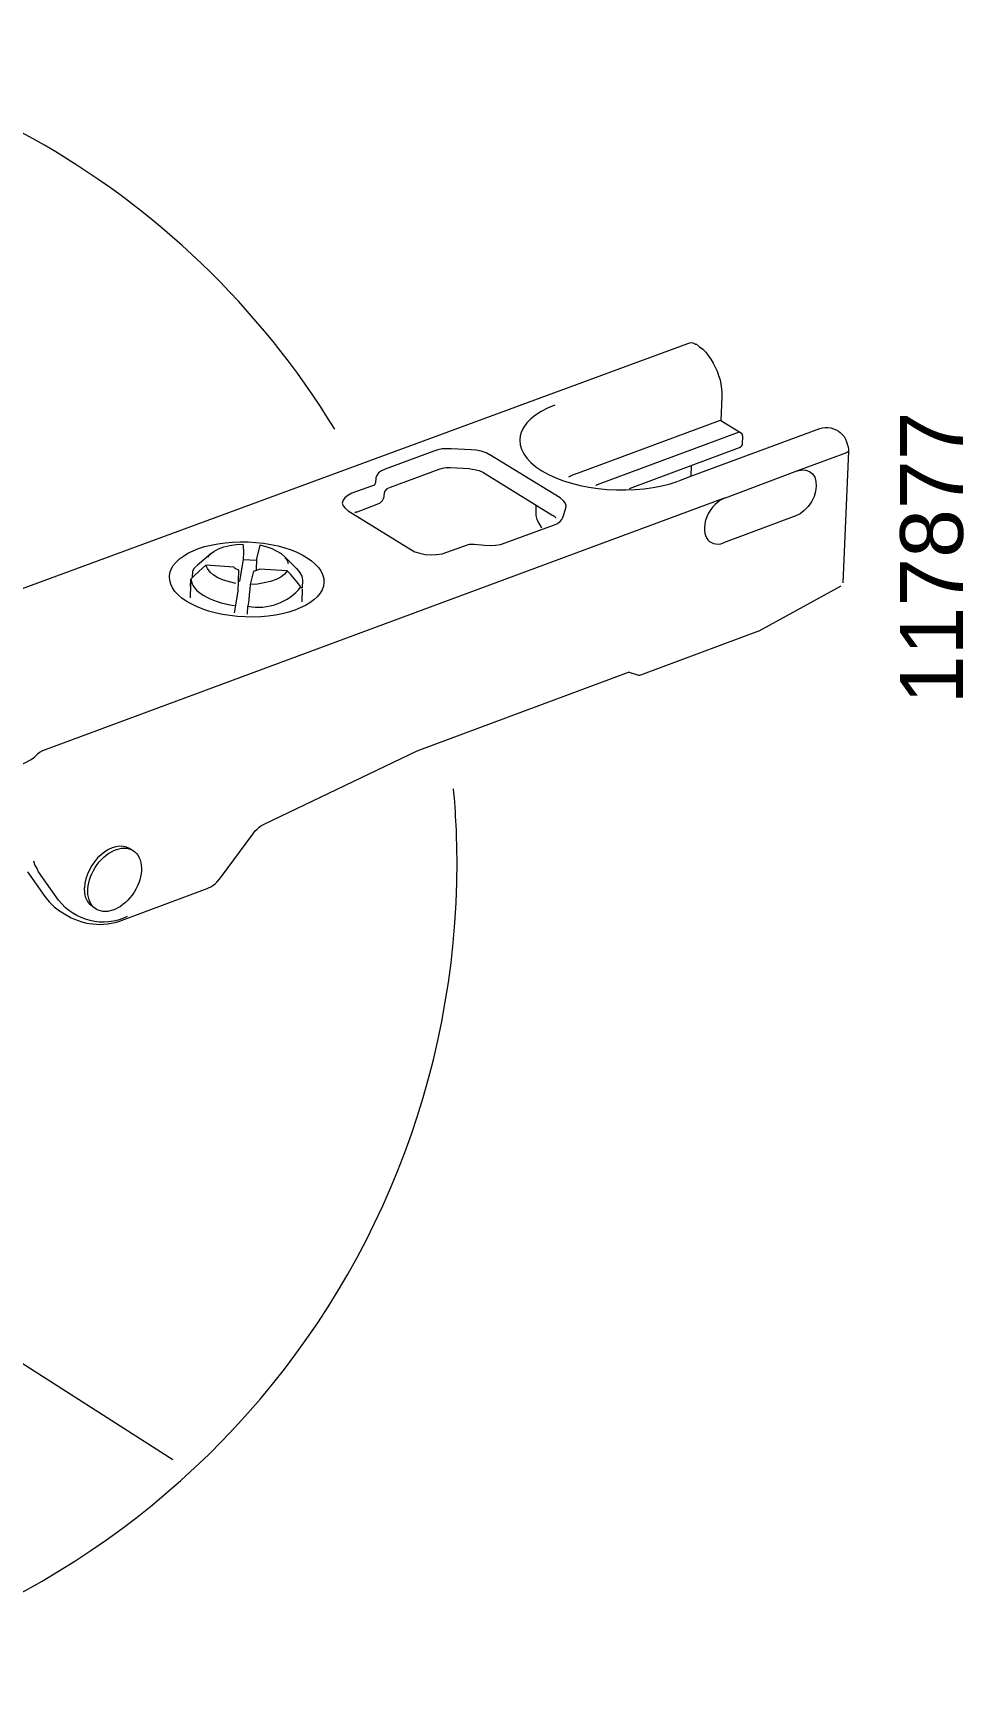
# Model space of a CAD drawing. Header units: metres. Extents: x -11.5 to 7.4, y -3.8 to 5.9.
# Drawn here: x 7.2578 to 7.3556, y 0.2164 to 0.3905 of the extents above; entities that cross this region are included whole.
import ezdxf

# ---------------------------------------------------------------- set-up
doc = ezdxf.new("R2010")
doc.units = ezdxf.units.M
doc.header["$MEASUREMENT"] = 0
doc.layers.add('PDF13_Geometry_Num_Penna__7_Num_Penna__7', color=7, linetype='Continuous', lineweight=18)
doc.layers.add('PDF13_Text_Num_Penna__7_Num_Penna__7', color=7, linetype='Continuous', lineweight=18)
doc.styles.add('GENERATED_STYLE_1', font='')
doc.styles.get('GENERATED_STYLE_1').set_extended_font_data('Arial')

msp = doc.modelspace()

# ---------------------------------------------------------------- linework, layer by layer
at = {"layer": 'PDF13_Geometry_Num_Penna__7_Num_Penna__7', "color": 7, "linetype": 'Continuous', "lineweight": 18, "flags": 128}
for points in [[(7.289498429011269, 0.3489183048135081, 0.2611537988775902), (7.215257338752915, 0.3904848140948731, 0.2643548624205865), (7.140484305284307, 0.3480190382317465)], [(7.280954782231387, 0.334008661448876), (7.28061325749132, 0.3326118498321202), (7.280573945291023, 0.3321143047971296), (7.280494092384172, 0.33154673490536), (7.280454780183877, 0.3309668799509984), (7.280379841302064, 0.3303231426711575, 0.2753175877289735), (7.285943623299534, 0.3323563205301987), (7.28556155785291, 0.3328514085526715), (7.285180720912546, 0.3332752432121087), (7.284835510653698, 0.3336917068339922), (7.284489563291096, 0.3340378998978455), (7.281570632419147, 0.3342344608993235)], [(7.129107600219996, 0.2907916540082223, 0.9296242098304051), (7.302339271887698, 0.303443932663197, 0.02185689010075203), (7.301975629982609, 0.3111725728490038)], [(7.26770325376485, 0.2977463507924023, -0.3562631021728334), (7.260487253699331, 0.2994753505016563), (7.258374222933437, 0.3024335935739044), (7.258187489982033, 0.3028549712208237), (7.257989700474297, 0.3031964959608917), (7.257877906404705, 0.3035576768011099)], [(7.260598556366416, 0.2983660093495626), (7.261447577042171, 0.2978222724792108, 0.2399756295982376), (7.267552024644338, 0.2975237454582285), (7.276081543602235, 0.3007055766696576)]]:
    msp.add_lwpolyline(points, format="xyb", dxfattribs=at)
for points in [[(7.242206957711222, 0.3268537181444398), (7.326578310583265, 0.3579214129343438)], [(7.326577942031387, 0.3579215357849703), (7.326772046020347, 0.3579694475290802), (7.326923152290234, 0.3580149022606713), (7.327117256279193, 0.3579694475290802), (7.327272048067858, 0.3579215357849703), (7.327387527656224, 0.357847825409416), (7.327499321725817, 0.357820798271713), (7.327805219784366, 0.3575750970198639), (7.328150430043213, 0.3573232532367205), (7.328460013620541, 0.3570075271280961), (7.328730284997574, 0.3566623168692509), (7.329000556374607, 0.356269194866293), (7.329233972563863, 0.3558515027381519), (7.329457560703045, 0.3554301250912326), (7.329655350210782, 0.3550075189380548), (7.329802770961891, 0.3545456005845793), (7.329961248269331, 0.3540775396998095), (7.330036187151146, 0.3536315919277051), (7.330112354539219, 0.3531635310429353), (7.330155352258293, 0.3527458389147951), (7.330155352258293, 0.3523244612678758), (7.330036187151146, 0.3498195370052866)], [(7.330036678553652, 0.3498199055571645), (7.329997366353354, 0.3498199055571645), (7.329884343777502, 0.3497916499132012), (7.315057501734744, 0.3443014554406609)], [(7.33187943794251, 0.3485589667326803), (7.317058738431045, 0.3430712292726579)], [(7.326923029439605, 0.3450987560029075), (7.326887402758091, 0.3439857293320365), (7.340448883353833, 0.348980835782104)], [(7.330037169956153, 0.34981941415466), (7.332113345534268, 0.3485589667326803), (7.332148972215785, 0.3485589667326803), (7.332148972215785, 0.3485122834948298), (7.332189512922341, 0.3485122834948298), (7.332189512922341, 0.3484840278508665), (7.332225139603858, 0.3484840278508665), (7.332225139603858, 0.3484410301317933), (7.332264451804155, 0.3484410301317933), (7.332264451804155, 0.3484115459815715), (7.332264451804155, 0.348364862743721), (7.332300078485671, 0.348364862743721), (7.332300078485671, 0.3483194080121299), (7.332300078485671, 0.3482886953556488), (7.332300078485671, 0.3482444691303161), (7.332300078485671, 0.3482149849800944), (7.332336933673449, 0.3482149849800944), (7.332336933673449, 0.3481719872610212)], [(7.340449006204459, 0.3489807129314775), (7.340715592062715, 0.3490568803195497), (7.341017804602487, 0.3491035635574011), (7.34128807597952, 0.3491035635574011), (7.341593974038069, 0.3490568803195497), (7.341863016908844, 0.3489328011873676), (7.342168914967395, 0.3488296066615915), (7.342403559662909, 0.3487116700607045)], [(7.342403313961658, 0.3487113015088266), (7.342590046913061, 0.3485589667326803), (7.342784150902022, 0.348364862743721), (7.342983168916019, 0.3481425031107985), (7.343130589667128, 0.3478673177087295), (7.343246069255494, 0.3475982748379556), (7.343328379174865, 0.3473292319671817), (7.343403318056678, 0.3470589605901493), (7.343440173244456, 0.3467899177193754), (7.343440173244456, 0.3465945852241576), (7.342860318290095, 0.3327775753264914)], [(7.299889134951917, 0.3465950766266603), (7.294783462938517, 0.3447240615938396)], [(7.301736685515184, 0.3468649794518157), (7.301232997948897, 0.3468649794518157), (7.300775993620462, 0.3468367238078534), (7.30030793273569, 0.3467605564197811), (7.299889012101287, 0.3465947080747833)], [(7.3038062271595, 0.3467606792704068), (7.301736194112681, 0.3468651023024423)], [(7.305764097584852, 0.3462207507694712), (7.305382032138224, 0.346443110402392), (7.304884487103235, 0.3465954451785391), (7.304346401361686, 0.3467133817794252), (7.303805858607623, 0.3467600650172766)], [(7.326923397991486, 0.3450983874510296), (7.331990986310849, 0.3469829160527027)], [(7.332300569888178, 0.3473581018642742), (7.332300569888178, 0.3473298462203109), (7.332300569888178, 0.347281934476201), (7.332264943206658, 0.347281934476201), (7.332264943206658, 0.3472536788322387), (7.332264943206658, 0.3472094526069061), (7.332264943206658, 0.3471824254692022), (7.332224402500104, 0.3471824254692022), (7.332224402500104, 0.3471332852188338), (7.332188775818585, 0.3471332852188338), (7.332188775818585, 0.3471050295748714), (7.33214946361829, 0.3470595748432785), (7.332113836936774, 0.3470595748432785), (7.332113836936774, 0.3470116630991695), (7.332076981748996, 0.3470116630991695), (7.332076981748996, 0.3469834074552063), (7.332030298511143, 0.3469834074552063), (7.331990986310849, 0.3469834074552063)], [(7.332336565121574, 0.3481721101116459), (7.332300938440055, 0.3473576104617706)], [(7.343439927543205, 0.3465950766266603), (7.343363760155132, 0.3464918821008842), (7.343245823554243, 0.346442741850514)], [(7.301614326291764, 0.3448392954809565), (7.301196634163622, 0.3448392954809565), (7.300775256516705, 0.3447987547744003), (7.30043004625786, 0.3446759041484775)], [(7.303690993272385, 0.344752317237802), (7.301614817694267, 0.3448395411822069)], [(7.313174693041834, 0.3416894054322652), (7.3057643432861, 0.3462201365163402)], [(7.320434182228929, 0.3426792129253347), (7.326923152290234, 0.3450981417497774)], [(7.343245577852992, 0.3464432332530185), (7.338099365133038, 0.3445292205011237)], [(7.293782598889115, 0.3432688959297696), (7.29371011701982, 0.343146045303846), (7.293627807100449, 0.3430244231841799), (7.293441074149044, 0.3429519413148867)], [(7.293822156790661, 0.343790765388694), (7.293782844590366, 0.3432686502285174)], [(7.294783094386638, 0.3447240615938396), (7.294401028940015, 0.3445287290986192), (7.294092673868946, 0.3443309395908818), (7.293897341373727, 0.3440606682138494), (7.293822402491914, 0.343790396836817)], [(7.300430169108484, 0.3446755355965987), (7.295318354563788, 0.3428008350449998)], [(7.303690624720504, 0.3447519486859241), (7.304188169755497, 0.3446757812978518), (7.30465254512149, 0.3445689012532975), (7.305037067580633, 0.344406738427077), (7.312408105136067, 0.339842837674003)], [(7.315057133182865, 0.3443018239925379), (7.314523961466355, 0.3441089485098381), (7.314055900581586, 0.3438853603706562)], [(7.316899892571724, 0.3430240546323029), (7.316935519253244, 0.3430240546323029), (7.316976059959797, 0.3430707378701543), (7.317015372160093, 0.3430707378701543), (7.317058369879165, 0.3430707378701543)], [(7.325617004435411, 0.3434913784133178), (7.326887279907462, 0.3439852379295321)], [(7.338098382328029, 0.3445295890530016), (7.338562757694023, 0.344648754160148), (7.338984135340944, 0.3446008424160381), (7.339364972281306, 0.3444829058151511), (7.339675784364895, 0.3442273765132287), (7.339905515035371, 0.3438846232669004), (7.340020994623741, 0.3434177908883891), (7.340056621305257, 0.3429239313721766), (7.339981682423444, 0.3423809316055921), (7.339833033166077, 0.3418391603452671), (7.339560304776526, 0.3412998460974608), (7.339217551530199, 0.3408035295687286), (7.33879740238954, 0.340387065946846), (7.338368653705064, 0.3400418556880007), (7.337911649376625, 0.3397998399549289), (7.330307195631933, 0.3369681330273835)], [(7.338098750879906, 0.3445290976504971), (7.330500439666514, 0.3416887911791369)], [(7.330500931069018, 0.3416894054322652), (7.258802848767287, 0.3151536702326947)], [(7.291288362630979, 0.3421854762597469), (7.290866984984062, 0.341961888120565), (7.290557401406733, 0.3417186438812356), (7.290363297417771, 0.3414483725042032), (7.290287130029698, 0.3411486169769491), (7.290363297417771, 0.3408795741061752), (7.290597942113289, 0.3406093027291428), (7.290903840171838, 0.3403402598583689)], [(7.293440705597169, 0.3429521870161389), (7.291288362630979, 0.3421855991103735)], [(7.291788733230369, 0.3402163035768124), (7.293933705159001, 0.3410308032266887), (7.294278915417847, 0.3411782239777974), (7.294513560113359, 0.3414190112046072), (7.294626582689212, 0.3416462848625672)], [(7.2946715460183, 0.3421854762597469), (7.294627319792966, 0.3416461620119406)], [(7.295318231713162, 0.3428009578956255), (7.294974249960575, 0.3426510801319989), (7.294743290783837, 0.3424090643989279), (7.294672037420805, 0.3421854762597469)], [(7.313750616776163, 0.3406096712810198), (7.313786243457683, 0.3408799426580531), (7.31371130457587, 0.3411772411727885), (7.313480345399133, 0.3414192569058594), (7.313174447340581, 0.3416895282828927)], [(7.290903225918708, 0.3403397684558662), (7.297468363368084, 0.3362770982565619)], [(7.291788610379744, 0.340216794979316), (7.291706300460373, 0.3401873108290943), (7.29159450639078, 0.3401406275912429)], [(7.310601340980606, 0.3409546358386146), (7.310601340980606, 0.3402642153209232), (7.310601340980606, 0.339842837674003), (7.310720506087753, 0.339425145545861), (7.310953922277006, 0.3389939398488693), (7.311216822616485, 0.3385725622019491)], [(7.312717688713395, 0.3396019275965667), (7.312602209125027, 0.3397247782224904), (7.312408105136067, 0.3398427148233774)], [(7.31248365827101, 0.3388382881058236), (7.312828868529857, 0.3389930798944869), (7.313138452107186, 0.3391785843396331), (7.313328870577367, 0.3394255140977398), (7.313440664646958, 0.3396491022369208)], [(7.313441033198835, 0.3396487336850447), (7.313750616776163, 0.3406094255797685)], [(7.307376512050102, 0.3369680101767578), (7.31248341256976, 0.33883779670332)], [(7.276157588139684, 0.3354659155735842), (7.276427859516717, 0.3358123543386897), (7.276808696457081, 0.3360813972094645), (7.277269386304294, 0.336351668586496), (7.277841870221101, 0.3365470010817164), (7.27845735185698, 0.3366968788453431), (7.279149000880931, 0.3368013018773777), (7.279839421398625, 0.3368442995964518)], [(7.279839544249251, 0.3368438081939482), (7.279878856449546, 0.3366509327112466), (7.279878856449546, 0.3364556002160288), (7.279921854168618, 0.3362295550643282), (7.279921854168618, 0.3360059669251472)], [(7.284641038112861, 0.334774757952137), (7.284528015537012, 0.3351199682109822), (7.284295827854015, 0.3354664069760886), (7.283913762407391, 0.3358116172349357), (7.283456758078955, 0.3360818886119672), (7.282914986818628, 0.336350931482742), (7.282300733689011, 0.3365474924842191), (7.281610313171317, 0.3367268543980684), (7.281265102912473, 0.3353153007062026)], [(7.297468117666831, 0.3362769754059354), (7.297896866351307, 0.3360337311666051), (7.298428809561559, 0.3358850819092378), (7.299003750490881, 0.3357646882958329), (7.299620460633019, 0.3357352041456103), (7.300196630068603, 0.3357646882958329), (7.300775256516705, 0.3358408556839052), (7.301269116032918, 0.3360067040289021)], [(7.301268747481041, 0.3360063354770251), (7.303421090447227, 0.3367729233827896)], [(7.303421090447227, 0.3367724319802861), (7.303654506636484, 0.3368436853433217), (7.303878094775666, 0.3368436853433217), (7.304148366152697, 0.3368436853433217)], [(7.304148120451448, 0.3368438081939482), (7.305231662972094, 0.3367271000993206)], [(7.305231417270843, 0.3367268543980684), (7.305800215668873, 0.3366973702478475), (7.306375156598195, 0.3367268543980684), (7.306915699352261, 0.3368017932798821), (7.307376389199476, 0.336967641624879)], [(7.278878483802647, 0.3344296705439165), (7.275963238449471, 0.3346237745328766), (7.275618028190625, 0.3343080484242513), (7.275232277225225, 0.3339628381654061), (7.274814585097081, 0.3335734016812264), (7.274387064918868, 0.3331520240343071)], [(7.274579940401569, 0.3340376541965933), (7.274766673352973, 0.3343533803052194), (7.275073799917784, 0.3346519073262124)], [(7.276465943210752, 0.3358408556839052), (7.275074045619036, 0.3346528901312196)], [(7.279112514245032, 0.3327300321342586), (7.27842209372734, 0.332882366910404), (7.27780661209146, 0.3330764708993641), (7.277230442655878, 0.3333172581261756), (7.276736583139662, 0.3336194706659477), (7.276391372880816, 0.3339192261932018), (7.276121101503785, 0.3342779500208994), (7.275963852702603, 0.334624388786005)], [(7.278878483802647, 0.3344299162451687), (7.279072587791607, 0.3342775814690224), (7.279382171368935, 0.3341596448681354)], [(7.279922099869871, 0.3360063354770251), (7.279879102150797, 0.3352397475712596), (7.279494579691656, 0.3329584114478523)], [(7.279879102150797, 0.3352397475712596), (7.280573208187269, 0.3351967498521855), (7.28126485721122, 0.335150066614335)], [(7.281264734360594, 0.3353153007062026), (7.281225422160299, 0.3340843374344447)], [(7.284183665232549, 0.3355853263819828), (7.285487110373602, 0.3342781957221517)], [(7.274347261316068, 0.3325835941881579), (7.274311634634548, 0.3312015246465139)], [(7.274386573516365, 0.3327775753264914), (7.274347261316068, 0.3325834713375313), (7.274347261316068, 0.3323856818297939), (7.274386573516365, 0.3331522697355602)], [(7.274545173674433, 0.3333166438730455), (7.274579571849692, 0.3340377770472189)], [(7.279382417070188, 0.3341600134200133), (7.279346790388669, 0.3329573057922177), (7.279306249682113, 0.3318934193717169)], [(7.279493965438526, 0.3329579200453479), (7.279417798050453, 0.3329296644013855), (7.279346544687417, 0.3329296644013855)], [(7.284489563291096, 0.3340376541965933), (7.284219291914065, 0.3336924439377471), (7.28383722646744, 0.3333926884104921), (7.283334767407412, 0.3331224170334597), (7.28275859797183, 0.3329295415507598), (7.282066948947879, 0.3327784352808729), (7.281376528430185, 0.3326592701737265), (7.280613626043198, 0.3326113584296158)], [(7.280955273633891, 0.3340082928969981), (7.281300483892737, 0.3341114874227742), (7.281570755269771, 0.334234338048697)], [(7.28548649612047, 0.3342775814690224), (7.285796079697798, 0.3338906019973633), (7.286025810368276, 0.3334679958441837), (7.286101977756349, 0.3330478467035229)], [(7.286101609204472, 0.3330469867491423), (7.286065982522954, 0.3322693422870442), (7.28594313189703, 0.3322693422870442)], [(7.279306863935245, 0.3318931736704647), (7.278918655957325, 0.3296314936472058)], [(7.286065982522954, 0.3321624622424899), (7.286026670322656, 0.330780392700845)], [(7.342637467254667, 0.3324327336195232), (7.334031780908697, 0.3277103555590068), (7.333996154227178, 0.3277103555590068)], [(7.280343354666165, 0.3295099943781663), (7.280378981347681, 0.330323265521784)], [(7.333996154227178, 0.3277098641565024), (7.32158946951512, 0.3230992801655779), (7.321513302127046, 0.323059967965281), (7.321430992207677, 0.323059967965281)], [(7.298166277773959, 0.315153547382069), (7.320358014840856, 0.3234041954191209)], [(7.321431115058305, 0.323059967965281), (7.320358629093986, 0.3234039497178696), (7.320394255775506, 0.3234039497178696)], [(7.253692139878225, 0.3126434633931909), (7.256646697431695, 0.3137564900640628), (7.257139328441649, 0.3139972772908735), (7.25760738932642, 0.3142208654300553), (7.257951371079008, 0.3144948223258641), (7.258258497643817, 0.3148105484344894)], [(7.258802480215408, 0.315153547382069), (7.25849289663808, 0.3149876990370712), (7.258259480448826, 0.3148107941357416)], [(7.280879843349574, 0.3063918407411732), (7.280954782231387, 0.3065110058483196), (7.281146429207832, 0.3067370510000202), (7.281339304690531, 0.3069311549889795), (7.28153463718575, 0.3070834897651267), (7.281721370137154, 0.307277593754085), (7.281956014832668, 0.3073967588612323), (7.282150118821628, 0.307501181893266), (7.298166154923331, 0.315153547382069)], [(7.268279054648557, 0.3046650523431875), (7.267933844389709, 0.3048886404823685)], [(7.276082403556618, 0.3007058223709098), (7.276233509826504, 0.3007525056087612), (7.276465697509501, 0.3008569286407976), (7.276689285648683, 0.301021548479536), (7.276923930344198, 0.3011738832556805), (7.277118034333158, 0.3013692157509), (7.277305995790821, 0.3015903468775631), (7.277500099779781, 0.3018176205355223), (7.280879720498948, 0.3063925778449299)], [(7.257225938132926, 0.3024338392751558), (7.259025699802711, 0.2998662611933458), (7.259490075168706, 0.299280263707689), (7.260023246885217, 0.298783947178956), (7.260598187814539, 0.2983662550508148)], [(7.264093288122076, 0.2987547087299856), (7.263787390063523, 0.299010238031908), (7.263520804205269, 0.2993554482907541), (7.263330385735086, 0.2997915680127843), (7.263248075815717, 0.3002412013036659), (7.263211220627941, 0.3007817440577316)], [(7.264438744082174, 0.298513552951297), (7.264093533823326, 0.2987543401781076)], [(7.234677442848344, 0.2648975676278527), (7.272472437913844, 0.2407389920399092)]]:
    msp.add_lwpolyline(points, dxfattribs=at)
at = {"layer": 'PDF13_Geometry_Num_Penna__7_Num_Penna__7', "color": 7, "linetype": 'Continuous', "lineweight": 18}
for centre, major_axis, ratio, start_param, end_param in [((7.319119600330314, 0.3474553169997243), (-0.01019682008444978, 0.0003759449305888987), 0.4815752288239002, 5.421534560502116, 8.556659824806562), ((7.330400186897583, 0.3393275335448909), (0.001408426841386756, 0.002281831828771396), 0.6740256922533187, 0.6931191861165946, 3.838256552872795), ((7.281107506578877, 0.3333322839175912), (0.006728969479990355, 4.277652242262731e-05), 0.4590156555431033, 3.186095181993189, 4.384835574211782), ((7.266059234076131, 0.3017388742297085), (0.001894432676593283, 0.003137862866303964), 0.6792119628392298, 0.009262051784776792, 2.246092581441451)]:
    msp.add_ellipse(centre, major_axis=major_axis, ratio=ratio, start_param=start_param, end_param=end_param, dxfattribs=at)
for centre, major_axis, ratio in [((7.280242944076129, 0.3331437223015179), (-0.00811549744818496, 0.0003024394975909549), 0.4857627344796258), ((7.266373571915688, 0.3016050525884486), (0.001939231487820159, 0.003071730955194085), 0.6660392617582928)]:
    msp.add_ellipse(centre, major_axis=major_axis, ratio=ratio, dxfattribs=at)

# ---------------------------------------------------------------- texts
at = {"layer": 'PDF13_Text_Num_Penna__7_Num_Penna__7', "color": 7, "linetype": 'Continuous', "lineweight": 18, "insert": (7.35556782631579, 0.3200357541069137), "char_height": 0.006595358408863376, "attachment_point": 7, "rotation": 90, "style": 'GENERATED_STYLE_1'}
msp.add_mtext('\\A1;{\\pql;\\fArial|b0|i0|c0|p34;117877}', dxfattribs=at)

doc.saveas('drawing.dxf')
